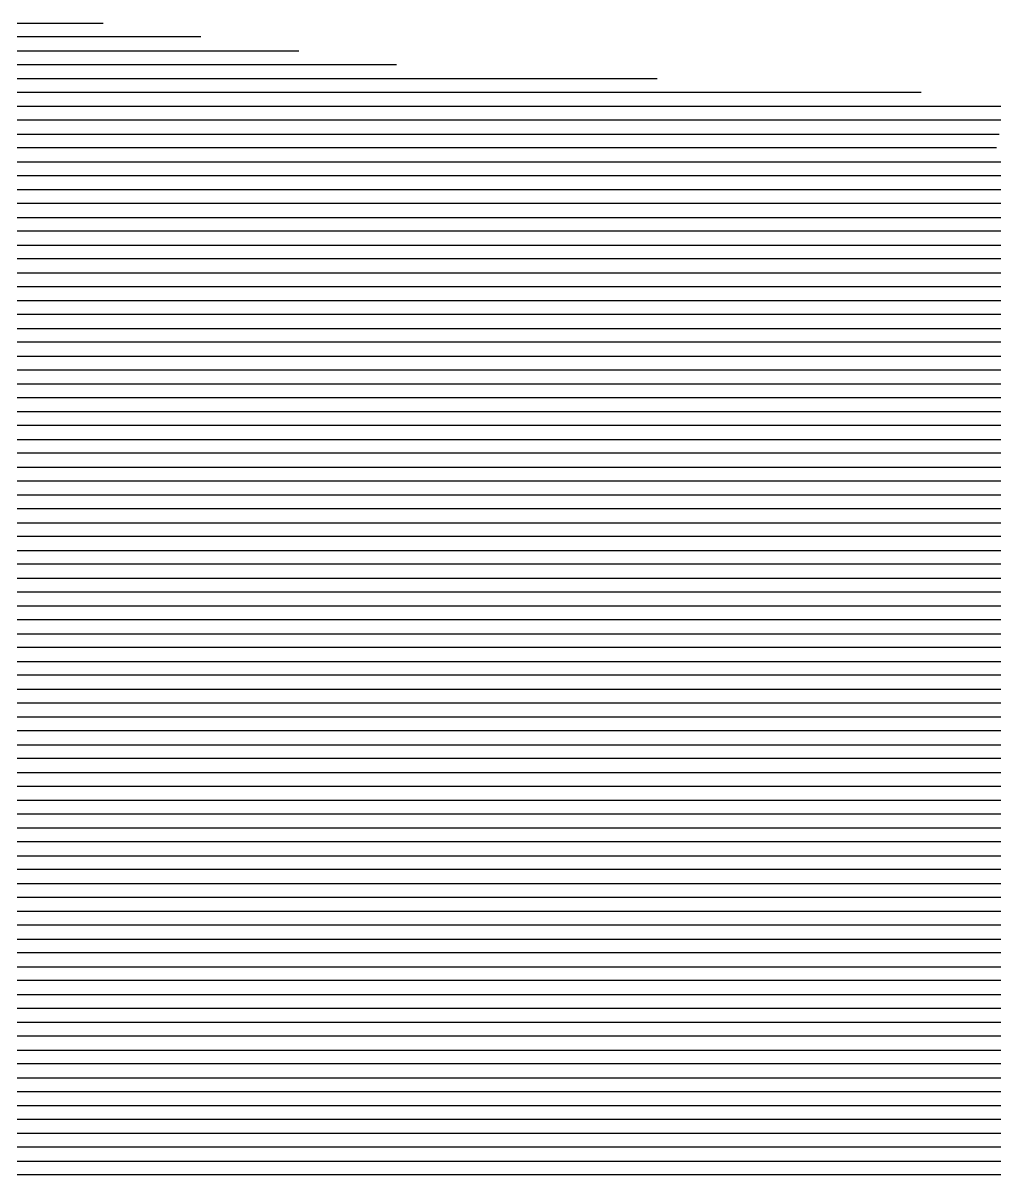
# Model space of a CAD drawing. Header units: metres. Extents: x -6.9 to 6.9, y -7 to 7.
# Drawn here: x -0.702 to -0.001, y -5.772 to -4.942 of the extents above; entities that cross this region are included whole.
import ezdxf

# ---------------------------------------------------------------- set-up
doc = ezdxf.new("R2010")
doc.units = ezdxf.units.M

msp = doc.modelspace()

# ---------------------------------------------------------------- linework, layer by layer
for p, q in [((-0.882434, -4.942173, -0.050197), (-0.643848, -4.942173, -0.009129)), ((-0.573352, -4.952173, 0.00346), (-0.882449, -4.952173, -0.049745)), ((-0.882465, -4.962173, -0.049294), (-0.502857, -4.962173, 0.016049)), ((-0.432361, -4.972173, 0.028638), (-0.88248, -4.972173, -0.048842)), ((-0.882496, -4.982173, -0.04839), (-0.433191, -4.982173, 0.028949)), ((-0.433191, -4.982173, 0.028949), (-0.430798, -4.982173, 0.029367)), ((-0.430798, -4.982173, 0.029367), (-0.244464, -4.982173, 0.061845)), ((-0.435509, -4.992173, 0.029005), (-0.882511, -4.992173, -0.047939)), ((-0.430674, -4.992173, 0.029849), (-0.435509, -4.992173, 0.029005)), ((-0.054117, -4.992173, 0.095483), (-0.430674, -4.992173, 0.029849)), ((-0.882526, -5.002173, -0.047487), (-0.437828, -5.002173, 0.02906)), ((-0.437828, -5.002173, 0.02906), (-0.43055, -5.002173, 0.03033)), ((-0.43055, -5.002173, 0.03033), (0.006396, -5.002173, 0.106491)), ((-0.440147, -5.012173, 0.029115), (-0.882542, -5.012173, -0.047035)), ((-0.430425, -5.012173, 0.030812), (-0.440147, -5.012173, 0.029115)), ((0.004313, -5.012173, 0.106587), (-0.430425, -5.012173, 0.030812)), ((-0.882557, -5.022173, -0.046584), (-0.442465, -5.022173, 0.02917)), ((-0.442465, -5.022173, 0.02917), (-0.430301, -5.022173, 0.031293)), ((-0.430301, -5.022173, 0.031293), (0.00223, -5.022173, 0.106684)), ((-0.444784, -5.032173, 0.029226), (-0.882573, -5.032173, -0.046132)), ((-0.430177, -5.032173, 0.031775), (-0.444784, -5.032173, 0.029226)), ((0.000147, -5.032173, 0.106781), (-0.430177, -5.032173, 0.031775)), ((-0.882588, -5.042173, -0.04568), (-0.447102, -5.042173, 0.029281)), ((-0.447102, -5.042173, 0.029281), (-0.430053, -5.042173, 0.032256)), ((-0.430053, -5.042173, 0.032256), (-0.001936, -5.042173, 0.106878)), ((-0.001936, -5.042173, 0.106878), (0.009081, -5.042173, 0.108826)), ((-0.449421, -5.052173, 0.029336), (-0.882604, -5.052173, -0.045229)), ((-0.429928, -5.052173, 0.032738), (-0.449421, -5.052173, 0.029336)), ((-0.004019, -5.052173, 0.106975), (-0.429928, -5.052173, 0.032738)), ((0.009355, -5.052173, 0.109339), (-0.004019, -5.052173, 0.106975)), ((-0.882619, -5.062173, -0.044777), (-0.451739, -5.062173, 0.029391)), ((-0.451739, -5.062173, 0.029391), (-0.429804, -5.062173, 0.033219)), ((-0.429804, -5.062173, 0.033219), (-0.006102, -5.062173, 0.107071)), ((-0.006102, -5.062173, 0.107071), (0.009628, -5.062173, 0.109852)), ((-0.454058, -5.072173, 0.029447), (-0.882635, -5.072173, -0.044325)), ((-0.42968, -5.072173, 0.033701), (-0.454058, -5.072173, 0.029447)), ((-0.008185, -5.072173, 0.107168), (-0.42968, -5.072173, 0.033701)), ((0.009902, -5.072173, 0.110366), (-0.008185, -5.072173, 0.107168)), ((-0.88265, -5.082173, -0.043874), (-0.456377, -5.082173, 0.029502)), ((-0.456377, -5.082173, 0.029502), (-0.429556, -5.082173, 0.034182)), ((-0.429556, -5.082173, 0.034182), (-0.010267, -5.082173, 0.107265)), ((-0.010267, -5.082173, 0.107265), (0.010176, -5.082173, 0.110879)), ((-0.458695, -5.092173, 0.029557), (-0.882665, -5.092173, -0.043422)), ((-0.429431, -5.092173, 0.034664), (-0.458695, -5.092173, 0.029557)), ((-0.01235, -5.092173, 0.107362), (-0.429431, -5.092173, 0.034664)), ((0.01045, -5.092173, 0.111393), (-0.01235, -5.092173, 0.107362)), ((-0.882681, -5.102173, -0.04297), (-0.461014, -5.102173, 0.029612)), ((-0.461014, -5.102173, 0.029612), (-0.429307, -5.102173, 0.035145)), ((-0.429307, -5.102173, 0.035145), (-0.014433, -5.102173, 0.107459)), ((-0.014433, -5.102173, 0.107459), (0.010723, -5.102173, 0.111906)), ((-0.463332, -5.112173, 0.029668), (-0.882696, -5.112173, -0.042519)), ((-0.429183, -5.112173, 0.035627), (-0.463332, -5.112173, 0.029668)), ((-0.016516, -5.112173, 0.107555), (-0.429183, -5.112173, 0.035627)), ((0.010997, -5.112173, 0.11242), (-0.016516, -5.112173, 0.107555)), ((-0.882712, -5.122173, -0.042067), (-0.465651, -5.122173, 0.029723)), ((-0.465651, -5.122173, 0.029723), (-0.429059, -5.122173, 0.036108)), ((-0.429059, -5.122173, 0.036108), (-0.018599, -5.122173, 0.107652)), ((-0.018599, -5.122173, 0.107652), (0.011271, -5.122173, 0.112933)), ((-0.46797, -5.132173, 0.029778), (-0.882727, -5.132173, -0.041615)), ((-0.428935, -5.132173, 0.03659), (-0.46797, -5.132173, 0.029778)), ((-0.020682, -5.132173, 0.107749), (-0.428935, -5.132173, 0.03659)), ((0.011545, -5.132173, 0.113447), (-0.020682, -5.132173, 0.107749)), ((-0.882743, -5.142173, -0.041163), (-0.470288, -5.142173, 0.029833)), ((-0.470288, -5.142173, 0.029833), (-0.42881, -5.142173, 0.037071)), ((-0.42881, -5.142173, 0.037071), (-0.022765, -5.142173, 0.107846)), ((-0.022765, -5.142173, 0.107846), (0.011819, -5.142173, 0.11396)), ((-0.472607, -5.152173, 0.029889), (-0.882758, -5.152173, -0.040712)), ((-0.428686, -5.152173, 0.037553), (-0.472607, -5.152173, 0.029889)), ((-0.024848, -5.152173, 0.107943), (-0.428686, -5.152173, 0.037553)), ((0.012092, -5.152173, 0.114473), (-0.024848, -5.152173, 0.107943)), ((-0.882774, -5.162173, -0.04026), (-0.474925, -5.162173, 0.029944)), ((-0.474925, -5.162173, 0.029944), (-0.428562, -5.162173, 0.038034)), ((-0.428562, -5.162173, 0.038034), (-0.026931, -5.162173, 0.108039)), ((-0.026931, -5.162173, 0.108039), (0.012366, -5.162173, 0.114987)), ((-0.477244, -5.172173, 0.029999), (-0.882789, -5.172173, -0.039808)), ((-0.428438, -5.172173, 0.038516), (-0.477244, -5.172173, 0.029999)), ((-0.029014, -5.172173, 0.108136), (-0.428438, -5.172173, 0.038516)), ((0.01264, -5.172173, 0.1155), (-0.029014, -5.172173, 0.108136)), ((-0.882805, -5.182173, -0.039357), (-0.479562, -5.182173, 0.030054)), ((-0.479562, -5.182173, 0.030054), (-0.428313, -5.182173, 0.038997)), ((-0.428313, -5.182173, 0.038997), (-0.031096, -5.182173, 0.108233)), ((-0.031096, -5.182173, 0.108233), (0.012914, -5.182173, 0.116014)), ((-0.481881, -5.192173, 0.030109), (-0.88282, -5.192173, -0.038905)), ((-0.428189, -5.192173, 0.039479), (-0.481881, -5.192173, 0.030109)), ((-0.033179, -5.192173, 0.10833), (-0.428189, -5.192173, 0.039479)), ((0.013187, -5.192173, 0.116527), (-0.033179, -5.192173, 0.10833)), ((-0.882835, -5.202173, -0.038453), (-0.4842, -5.202173, 0.030165)), ((-0.4842, -5.202173, 0.030165), (-0.428065, -5.202173, 0.03996)), ((-0.428065, -5.202173, 0.03996), (-0.035262, -5.202173, 0.108427)), ((-0.035262, -5.202173, 0.108427), (0.013461, -5.202173, 0.117041)), ((-0.486518, -5.212173, 0.03022), (-0.882851, -5.212173, -0.038002)), ((-0.427941, -5.212173, 0.040442), (-0.486518, -5.212173, 0.03022)), ((-0.037345, -5.212173, 0.108524), (-0.427941, -5.212173, 0.040442)), ((0.013735, -5.212173, 0.117554), (-0.037345, -5.212173, 0.108524)), ((-0.882866, -5.222173, -0.03755), (-0.488837, -5.222173, 0.030275)), ((-0.488837, -5.222173, 0.030275), (-0.427817, -5.222173, 0.040923)), ((-0.427817, -5.222173, 0.040923), (-0.039428, -5.222173, 0.10862)), ((-0.039428, -5.222173, 0.10862), (0.014009, -5.222173, 0.118068)), ((-0.491155, -5.232173, 0.03033), (-0.882882, -5.232173, -0.037098)), ((-0.427692, -5.232173, 0.041405), (-0.491155, -5.232173, 0.03033)), ((-0.041511, -5.232173, 0.108717), (-0.427692, -5.232173, 0.041405)), ((0.014282, -5.232173, 0.118581), (-0.041511, -5.232173, 0.108717)), ((-0.882897, -5.242173, -0.036647), (-0.493474, -5.242173, 0.030386)), ((-0.493474, -5.242173, 0.030386), (-0.427568, -5.242173, 0.041886)), ((-0.427568, -5.242173, 0.041886), (-0.043594, -5.242173, 0.108814)), ((-0.043594, -5.242173, 0.108814), (0.014556, -5.242173, 0.119094)), ((-0.495792, -5.252173, 0.030441), (-0.882913, -5.252173, -0.036195)), ((-0.427444, -5.252173, 0.042368), (-0.495792, -5.252173, 0.030441)), ((-0.045677, -5.252173, 0.108911), (-0.427444, -5.252173, 0.042368)), ((0.01483, -5.252173, 0.119608), (-0.045677, -5.252173, 0.108911)), ((-0.882928, -5.262173, -0.035743), (-0.498111, -5.262173, 0.030496)), ((-0.498111, -5.262173, 0.030496), (-0.42732, -5.262173, 0.042849)), ((-0.42732, -5.262173, 0.042849), (-0.04776, -5.262173, 0.109008)), ((-0.04776, -5.262173, 0.109008), (0.015104, -5.262173, 0.120121)), ((-0.50043, -5.272173, 0.030551), (-0.882944, -5.272173, -0.035292)), ((-0.427195, -5.272173, 0.043331), (-0.50043, -5.272173, 0.030551)), ((-0.049843, -5.272173, 0.109104), (-0.427195, -5.272173, 0.043331)), ((0.015378, -5.272173, 0.120635), (-0.049843, -5.272173, 0.109104)), ((-0.882959, -5.282173, -0.03484), (-0.502748, -5.282173, 0.030607)), ((-0.502748, -5.282173, 0.030607), (-0.427071, -5.282173, 0.043812)), ((-0.427071, -5.282173, 0.043812), (-0.051925, -5.282173, 0.109201)), ((-0.051925, -5.282173, 0.109201), (0.015651, -5.282173, 0.121148)), ((-0.505067, -5.292173, 0.030662), (-0.882974, -5.292173, -0.034388)), ((-0.426947, -5.292173, 0.044294), (-0.505067, -5.292173, 0.030662)), ((-0.054008, -5.292173, 0.109298), (-0.426947, -5.292173, 0.044294)), ((0.015925, -5.292173, 0.121662), (-0.054008, -5.292173, 0.109298)), ((-0.88299, -5.302173, -0.033937), (-0.507385, -5.302173, 0.030717)), ((-0.507385, -5.302173, 0.030717), (-0.426823, -5.302173, 0.044775)), ((-0.426823, -5.302173, 0.044775), (-0.056091, -5.302173, 0.109395)), ((-0.056091, -5.302173, 0.109395), (0.016199, -5.302173, 0.122175)), ((-0.509704, -5.312173, 0.030772), (-0.883005, -5.312173, -0.033485)), ((-0.426698, -5.312173, 0.045257), (-0.509704, -5.312173, 0.030772)), ((-0.058174, -5.312173, 0.109492), (-0.426698, -5.312173, 0.045257)), ((0.016473, -5.312173, 0.122689), (-0.058174, -5.312173, 0.109492)), ((-0.883021, -5.322173, -0.033033), (-0.512023, -5.322173, 0.030828)), ((-0.512023, -5.322173, 0.030828), (-0.426574, -5.322173, 0.045738)), ((-0.426574, -5.322173, 0.045738), (-0.060257, -5.322173, 0.109588)), ((-0.060257, -5.322173, 0.109588), (0.016746, -5.322173, 0.123202)), ((-0.514341, -5.332173, 0.030883), (-0.883036, -5.332173, -0.032582)), ((-0.42645, -5.332173, 0.04622), (-0.514341, -5.332173, 0.030883)), ((-0.06234, -5.332173, 0.109685), (-0.42645, -5.332173, 0.04622)), ((0.01702, -5.332173, 0.123716), (-0.06234, -5.332173, 0.109685)), ((-0.883052, -5.342173, -0.03213), (-0.51666, -5.342173, 0.030938)), ((-0.51666, -5.342173, 0.030938), (-0.426326, -5.342173, 0.046701)), ((-0.426326, -5.342173, 0.046701), (-0.064423, -5.342173, 0.109782)), ((-0.064423, -5.342173, 0.109782), (0.017294, -5.342173, 0.124229)), ((-0.518978, -5.352173, 0.030993), (-0.883067, -5.352173, -0.031678)), ((-0.426202, -5.352173, 0.047183), (-0.518978, -5.352173, 0.030993)), ((-0.066506, -5.352173, 0.109879), (-0.426202, -5.352173, 0.047183)), ((0.017568, -5.352173, 0.124742), (-0.066506, -5.352173, 0.109879)), ((-0.883083, -5.362173, -0.031227), (-0.521297, -5.362173, 0.031048)), ((-0.521297, -5.362173, 0.031048), (-0.426077, -5.362173, 0.047665)), ((-0.426077, -5.362173, 0.047665), (-0.068589, -5.362173, 0.109976)), ((-0.068589, -5.362173, 0.109976), (0.017842, -5.362173, 0.125256)), ((-0.523615, -5.372173, 0.031104), (-0.883098, -5.372173, -0.030775)), ((-0.425953, -5.372173, 0.048146), (-0.523615, -5.372173, 0.031104)), ((-0.070672, -5.372173, 0.110072), (-0.425953, -5.372173, 0.048146)), ((0.018115, -5.372173, 0.125769), (-0.070672, -5.372173, 0.110072)), ((-0.883113, -5.382173, -0.030323), (-0.525934, -5.382173, 0.031159)), ((-0.525934, -5.382173, 0.031159), (-0.425829, -5.382173, 0.048628)), ((-0.425829, -5.382173, 0.048628), (-0.072754, -5.382173, 0.110169)), ((-0.072754, -5.382173, 0.110169), (0.018389, -5.382173, 0.126283)), ((-0.528253, -5.392173, 0.031214), (-0.883129, -5.392173, -0.029871)), ((-0.425705, -5.392173, 0.049109), (-0.528253, -5.392173, 0.031214)), ((-0.074837, -5.392173, 0.110266), (-0.425705, -5.392173, 0.049109)), ((0.018663, -5.392173, 0.126796), (-0.074837, -5.392173, 0.110266)), ((-0.883144, -5.402173, -0.02942), (-0.530571, -5.402173, 0.031269)), ((-0.530571, -5.402173, 0.031269), (-0.42558, -5.402173, 0.049591)), ((-0.42558, -5.402173, 0.049591), (-0.07692, -5.402173, 0.110363)), ((-0.07692, -5.402173, 0.110363), (0.018937, -5.402173, 0.12731)), ((-0.53289, -5.412173, 0.031325), (-0.88316, -5.412173, -0.028968)), ((-0.425456, -5.412173, 0.050072), (-0.53289, -5.412173, 0.031325)), ((-0.079003, -5.412173, 0.11046), (-0.425456, -5.412173, 0.050072)), ((0.01921, -5.412173, 0.127823), (-0.079003, -5.412173, 0.11046)), ((-0.883175, -5.422173, -0.028516), (-0.535208, -5.422173, 0.03138)), ((-0.535208, -5.422173, 0.03138), (-0.425332, -5.422173, 0.050554)), ((-0.425332, -5.422173, 0.050554), (-0.081086, -5.422173, 0.110556)), ((-0.081086, -5.422173, 0.110556), (0.019484, -5.422173, 0.128337)), ((-0.537527, -5.432173, 0.031435), (-0.883191, -5.432173, -0.028065)), ((-0.425208, -5.432173, 0.051035), (-0.537527, -5.432173, 0.031435)), ((-0.083169, -5.432173, 0.110653), (-0.425208, -5.432173, 0.051035)), ((0.019758, -5.432173, 0.12885), (-0.083169, -5.432173, 0.110653)), ((-0.883206, -5.442173, -0.027613), (-0.539845, -5.442173, 0.03149)), ((-0.539845, -5.442173, 0.03149), (-0.425084, -5.442173, 0.051517)), ((-0.425084, -5.442173, 0.051517), (-0.085252, -5.442173, 0.11075)), ((-0.085252, -5.442173, 0.11075), (0.020032, -5.442173, 0.129363)), ((-0.542164, -5.452173, 0.031546), (-0.883222, -5.452173, -0.027161)), ((-0.424959, -5.452173, 0.051998), (-0.542164, -5.452173, 0.031546)), ((-0.087335, -5.452173, 0.110847), (-0.424959, -5.452173, 0.051998)), ((0.020305, -5.452173, 0.129877), (-0.087335, -5.452173, 0.110847)), ((-0.883237, -5.462173, -0.02671), (-0.544483, -5.462173, 0.031601)), ((-0.544483, -5.462173, 0.031601), (-0.424835, -5.462173, 0.05248)), ((-0.424835, -5.462173, 0.05248), (-0.089418, -5.462173, 0.110944)), ((-0.089418, -5.462173, 0.110944), (0.020579, -5.462173, 0.13039)), ((-0.546801, -5.472173, 0.031656), (-0.883253, -5.472173, -0.026258)), ((-0.424711, -5.472173, 0.052961), (-0.546801, -5.472173, 0.031656)), ((-0.091501, -5.472173, 0.11104), (-0.424711, -5.472173, 0.052961)), ((0.020853, -5.472173, 0.130904), (-0.091501, -5.472173, 0.11104)), ((-0.883268, -5.482173, -0.025806), (-0.54912, -5.482173, 0.031711)), ((-0.54912, -5.482173, 0.031711), (-0.424587, -5.482173, 0.053443)), ((-0.424587, -5.482173, 0.053443), (-0.093583, -5.482173, 0.111137)), ((-0.093583, -5.482173, 0.111137), (0.021127, -5.482173, 0.131417)), ((-0.551438, -5.492173, 0.031767), (-0.883283, -5.492173, -0.025355)), ((-0.424462, -5.492173, 0.053924), (-0.551438, -5.492173, 0.031767)), ((-0.095666, -5.492173, 0.111234), (-0.424462, -5.492173, 0.053924)), ((0.021401, -5.492173, 0.131931), (-0.095666, -5.492173, 0.111234)), ((-0.883299, -5.502173, -0.024903), (-0.553757, -5.502173, 0.031822)), ((-0.553757, -5.502173, 0.031822), (-0.424338, -5.502173, 0.054406)), ((-0.424338, -5.502173, 0.054406), (-0.097749, -5.502173, 0.111331)), ((-0.097749, -5.502173, 0.111331), (0.021674, -5.502173, 0.132444)), ((-0.556076, -5.512173, 0.031877), (-0.883314, -5.512173, -0.024451)), ((-0.424214, -5.512173, 0.054887), (-0.556076, -5.512173, 0.031877)), ((-0.099832, -5.512173, 0.111428), (-0.424214, -5.512173, 0.054887)), ((0.021948, -5.512173, 0.132958), (-0.099832, -5.512173, 0.111428)), ((-0.88333, -5.522173, -0.024), (-0.558394, -5.522173, 0.031932)), ((-0.558394, -5.522173, 0.031932), (-0.42409, -5.522173, 0.055369)), ((-0.42409, -5.522173, 0.055369), (-0.101915, -5.522173, 0.111524)), ((-0.101915, -5.522173, 0.111524), (0.022222, -5.522173, 0.133471)), ((-0.560713, -5.532173, 0.031988), (-0.883345, -5.532173, -0.023548)), ((-0.423965, -5.532173, 0.05585), (-0.560713, -5.532173, 0.031988)), ((-0.103998, -5.532173, 0.111621), (-0.423965, -5.532173, 0.05585)), ((0.022496, -5.532173, 0.133984), (-0.103998, -5.532173, 0.111621)), ((-0.883361, -5.542173, -0.023096), (-0.563031, -5.542173, 0.032043)), ((-0.563031, -5.542173, 0.032043), (-0.423841, -5.542173, 0.056332)), ((-0.423841, -5.542173, 0.056332), (-0.106081, -5.542173, 0.111718)), ((-0.106081, -5.542173, 0.111718), (0.022769, -5.542173, 0.134498)), ((-0.56535, -5.552173, 0.032098), (-0.883376, -5.552173, -0.022645)), ((-0.423717, -5.552173, 0.056813), (-0.56535, -5.552173, 0.032098)), ((-0.108164, -5.552173, 0.111815), (-0.423717, -5.552173, 0.056813)), ((0.023043, -5.552173, 0.135011), (-0.108164, -5.552173, 0.111815)), ((-0.883392, -5.562173, -0.022193), (-0.567668, -5.562173, 0.032153)), ((-0.567668, -5.562173, 0.032153), (-0.423593, -5.562173, 0.057295)), ((-0.423593, -5.562173, 0.057295), (-0.110247, -5.562173, 0.111912)), ((-0.110247, -5.562173, 0.111912), (0.023317, -5.562173, 0.135525)), ((-0.569987, -5.572173, 0.032208), (-0.883407, -5.572173, -0.021741)), ((-0.423469, -5.572173, 0.057776), (-0.569987, -5.572173, 0.032208)), ((-0.112329, -5.572173, 0.112009), (-0.423469, -5.572173, 0.057776)), ((0.023591, -5.572173, 0.136038), (-0.112329, -5.572173, 0.112009)), ((-0.883422, -5.582173, -0.02129), (-0.572306, -5.582173, 0.032264)), ((-0.572306, -5.582173, 0.032264), (-0.423344, -5.582173, 0.058258)), ((-0.423344, -5.582173, 0.058258), (-0.114412, -5.582173, 0.112105)), ((-0.114412, -5.582173, 0.112105), (0.023864, -5.582173, 0.136552)), ((-0.574624, -5.592173, 0.032319), (-0.883438, -5.592173, -0.020838)), ((-0.42322, -5.592173, 0.058739), (-0.574624, -5.592173, 0.032319)), ((-0.116495, -5.592173, 0.112202), (-0.42322, -5.592173, 0.058739)), ((0.024138, -5.592173, 0.137065), (-0.116495, -5.592173, 0.112202)), ((-0.883453, -5.602173, -0.020386), (-0.576943, -5.602173, 0.032374)), ((-0.576943, -5.602173, 0.032374), (-0.423096, -5.602173, 0.059221)), ((-0.423096, -5.602173, 0.059221), (-0.118578, -5.602173, 0.112299)), ((-0.118578, -5.602173, 0.112299), (0.024412, -5.602173, 0.137579)), ((-0.579261, -5.612173, 0.032429), (-0.883469, -5.612173, -0.019935)), ((-0.422972, -5.612173, 0.059702), (-0.579261, -5.612173, 0.032429)), ((-0.120661, -5.612173, 0.112396), (-0.422972, -5.612173, 0.059702)), ((0.024686, -5.612173, 0.138092), (-0.120661, -5.612173, 0.112396)), ((-0.883484, -5.622173, -0.019483), (-0.58158, -5.622173, 0.032485)), ((-0.58158, -5.622173, 0.032485), (-0.422847, -5.622173, 0.060184)), ((-0.422847, -5.622173, 0.060184), (-0.122744, -5.622173, 0.112493)), ((-0.122744, -5.622173, 0.112493), (0.02496, -5.622173, 0.138606)), ((-0.583898, -5.632173, 0.03254), (-0.8835, -5.632173, -0.019031)), ((-0.422723, -5.632173, 0.060665), (-0.583898, -5.632173, 0.03254)), ((-0.124827, -5.632173, 0.112589), (-0.422723, -5.632173, 0.060665)), ((0.025233, -5.632173, 0.139119), (-0.124827, -5.632173, 0.112589)), ((-0.883515, -5.642173, -0.018579), (-0.586217, -5.642173, 0.032595)), ((-0.586217, -5.642173, 0.032595), (-0.422599, -5.642173, 0.061147)), ((-0.422599, -5.642173, 0.061147), (-0.12691, -5.642173, 0.112686)), ((-0.12691, -5.642173, 0.112686), (0.025507, -5.642173, 0.139632)), ((-0.588536, -5.652173, 0.03265), (-0.883531, -5.652173, -0.018128)), ((-0.422475, -5.652173, 0.061628), (-0.588536, -5.652173, 0.03265)), ((-0.128993, -5.652173, 0.112783), (-0.422475, -5.652173, 0.061628)), ((0.025781, -5.652173, 0.140146), (-0.128993, -5.652173, 0.112783)), ((-0.883546, -5.662173, -0.017676), (-0.590854, -5.662173, 0.032706)), ((-0.590854, -5.662173, 0.032706), (-0.422351, -5.662173, 0.06211)), ((-0.422351, -5.662173, 0.06211), (-0.131076, -5.662173, 0.11288)), ((-0.131076, -5.662173, 0.11288), (0.026055, -5.662173, 0.140659)), ((-0.593173, -5.672173, 0.032761), (-0.883562, -5.672173, -0.017224)), ((-0.422226, -5.672173, 0.062591), (-0.593173, -5.672173, 0.032761)), ((-0.133158, -5.672173, 0.112977), (-0.422226, -5.672173, 0.062591)), ((0.026328, -5.672173, 0.141173), (-0.133158, -5.672173, 0.112977)), ((-0.883577, -5.682173, -0.016773), (-0.595491, -5.682173, 0.032816)), ((-0.595491, -5.682173, 0.032816), (-0.422102, -5.682173, 0.063073)), ((-0.422102, -5.682173, 0.063073), (-0.135241, -5.682173, 0.113073)), ((-0.135241, -5.682173, 0.113073), (0.026602, -5.682173, 0.141686)), ((-0.59781, -5.692173, 0.032871), (-0.883592, -5.692173, -0.016321)), ((-0.421978, -5.692173, 0.063554), (-0.59781, -5.692173, 0.032871)), ((-0.137324, -5.692173, 0.11317), (-0.421978, -5.692173, 0.063554)), ((0.026876, -5.692173, 0.1422), (-0.137324, -5.692173, 0.11317)), ((-0.883608, -5.702173, -0.015869), (-0.600128, -5.702173, 0.032927)), ((-0.600128, -5.702173, 0.032927), (-0.421854, -5.702173, 0.064036)), ((-0.421854, -5.702173, 0.064036), (-0.139407, -5.702173, 0.113267)), ((-0.139407, -5.702173, 0.113267), (0.02715, -5.702173, 0.142713)), ((-0.602447, -5.712173, 0.032982), (-0.883623, -5.712173, -0.015418)), ((-0.421729, -5.712173, 0.064517), (-0.602447, -5.712173, 0.032982)), ((-0.14149, -5.712173, 0.113364), (-0.421729, -5.712173, 0.064517)), ((0.027423, -5.712173, 0.143227), (-0.14149, -5.712173, 0.113364)), ((-0.883639, -5.722173, -0.014966), (-0.604766, -5.722173, 0.033037)), ((-0.604766, -5.722173, 0.033037), (-0.421605, -5.722173, 0.064999)), ((-0.421605, -5.722173, 0.064999), (-0.143573, -5.722173, 0.113461)), ((-0.143573, -5.722173, 0.113461), (0.027697, -5.722173, 0.14374)), ((-0.607084, -5.732173, 0.033092), (-0.883654, -5.732173, -0.014514)), ((-0.421481, -5.732173, 0.06548), (-0.607084, -5.732173, 0.033092)), ((-0.145656, -5.732173, 0.113557), (-0.421481, -5.732173, 0.06548)), ((0.027971, -5.732173, 0.144253), (-0.145656, -5.732173, 0.113557)), ((-0.88367, -5.742173, -0.014063), (-0.609403, -5.742173, 0.033147)), ((-0.609403, -5.742173, 0.033147), (-0.421357, -5.742173, 0.065962)), ((-0.421357, -5.742173, 0.065962), (-0.147739, -5.742173, 0.113654)), ((-0.147739, -5.742173, 0.113654), (0.028245, -5.742173, 0.144767)), ((-0.611721, -5.752173, 0.033203), (-0.883685, -5.752173, -0.013611)), ((-0.421232, -5.752173, 0.066443), (-0.611721, -5.752173, 0.033203)), ((-0.149822, -5.752173, 0.113751), (-0.421232, -5.752173, 0.066443)), ((0.028519, -5.752173, 0.14528), (-0.149822, -5.752173, 0.113751)), ((-0.883701, -5.762173, -0.013159), (-0.61404, -5.762173, 0.033258)), ((-0.61404, -5.762173, 0.033258), (-0.421108, -5.762173, 0.066925)), ((-0.421108, -5.762173, 0.066925), (-0.151905, -5.762173, 0.113848)), ((-0.151905, -5.762173, 0.113848), (0.028792, -5.762173, 0.145794)), ((-0.616359, -5.772173, 0.033313), (-0.883716, -5.772173, -0.012708)), ((-0.420984, -5.772173, 0.067407), (-0.616359, -5.772173, 0.033313)), ((-0.153987, -5.772173, 0.113945), (-0.420984, -5.772173, 0.067407)), ((0.029066, -5.772173, 0.146307), (-0.153987, -5.772173, 0.113945))]:
    msp.add_line(p, q)

doc.saveas('drawing.dxf')
